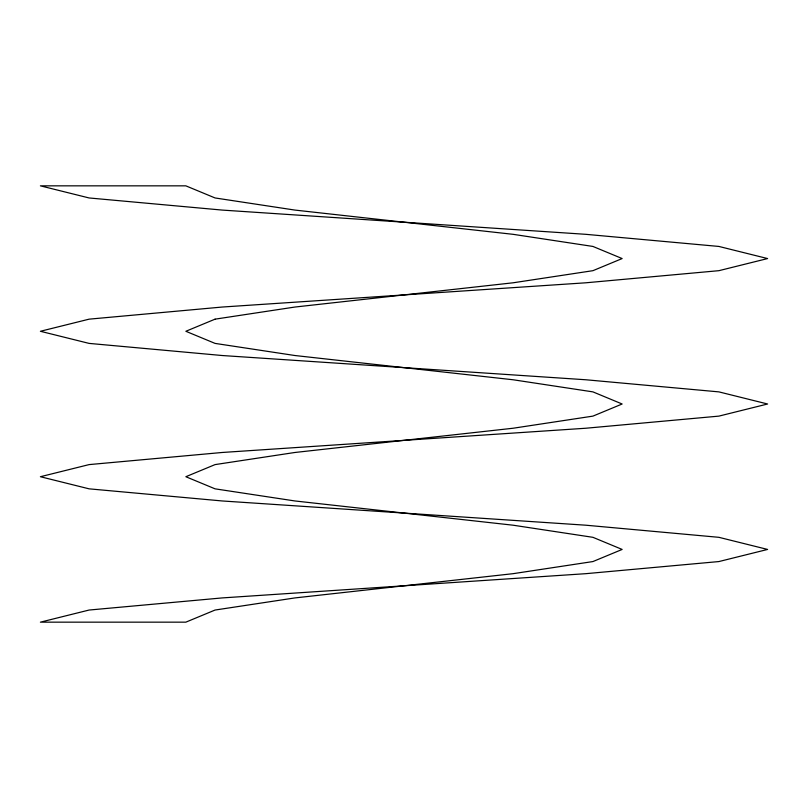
<?xml version="1.0" encoding="UTF-8"?>
<svg xmlns="http://www.w3.org/2000/svg" width="808" height="808" viewBox="0 0 808 808"><rect width="100%" height="100%" fill="white"/><g stroke="black" fill="none" stroke-linecap="round" stroke-linejoin="round"><path stroke-width="1.21" d="M215.069 319.16L185.84 331.28L215.069 343.4L294.92 355.52L513.08 379.76L592.931 391.88L622.16 404L592.931 416.12L513.08 428.24L294.92 452.48L215.069 464.6L185.84 476.72L215.069 488.84L294.92 500.96L513.08 525.2L592.931 537.32L622.16 549.44L592.931 561.56L513.08 573.68L294.92 597.92L215.069 610.04L185.84 622.16L40.4 622.16L89.112 610.04L222.2 597.92L585.8 573.68L718.888 561.56L767.6 549.44L718.888 537.32L585.8 525.2L222.2 500.96L89.112 488.84L40.4 476.72L89.112 464.6L222.2 452.48L585.8 428.24L718.888 416.12L767.6 404L718.888 391.88L585.8 379.76L222.2 355.52L89.112 343.4L40.4 331.28L89.112 319.16L222.2 307.04L585.8 282.8L718.888 270.68L767.6 258.56L718.888 246.44L585.8 234.32L222.2 210.08L89.112 197.96L40.4 185.84L185.84 185.84L215.069 197.96L294.92 210.08L513.08 234.32L592.931 246.44L622.16 258.56L592.931 270.68L513.08 282.8L294.92 307.04L215.069 319.16"/></g></svg>
